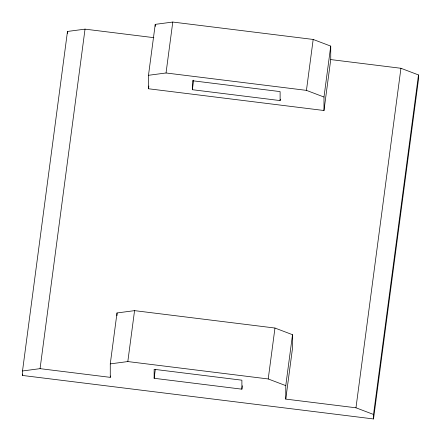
<?xml version="1.0" encoding="UTF-8"?>
<svg xmlns="http://www.w3.org/2000/svg" width="441" height="441" viewBox="0 0 441 441"><rect width="100%" height="100%" fill="white"/><g stroke="black" fill="none" stroke-linecap="round" stroke-linejoin="round"><path stroke-width="0.66" d="M330.733 59.579L323.986 110.509L148.485 88.762L148.485 75.295L155.232 24.365L172.784 22.05L313.182 39.447L330.733 46.112L330.733 59.579L400.935 68.278L418.487 74.942L418.487 79.435L373.521 418.95L22.513 375.456L22.513 370.969L67.479 31.454L85.03 29.139L153.87 37.667M22.513 375.456L22.695 374.095M22.513 370.969L40.065 368.654L85.03 29.139M40.065 368.654L110.267 377.353L110.267 363.88L117.014 312.956L134.56 310.64L274.964 328.038L292.515 334.702L292.515 348.17L285.768 399.099L355.97 407.798L373.521 414.463L373.521 418.95M110.267 377.353L110.448 375.991M148.485 88.762L148.849 86.045M110.267 363.88L127.818 361.565L134.56 310.64M148.485 75.295L166.036 72.98L172.784 22.05M242.341 385.776L241.894 389.171L154.141 378.295L155.309 369.47M280.294 99.225L280.112 100.581L192.364 89.71L193.621 80.201M285.768 399.099L285.768 385.627L268.216 378.962L274.964 328.038M323.986 110.509L323.986 97.037L306.44 90.372L313.182 39.447M285.768 385.627L292.515 334.702M323.986 97.037L330.733 46.112M355.97 407.798L400.935 68.278M373.521 414.463L418.487 74.942M166.036 72.98L306.44 90.372M127.818 361.565L268.216 378.962M280.112 100.581L280.112 91.601L192.364 80.731L192.364 89.71M241.894 389.171L241.894 380.192L154.141 369.315L154.141 378.295M155.232 24.365L155.232 26.388M117.014 312.956L117.014 315.646M67.479 31.454L67.479 33.378"/></g></svg>
